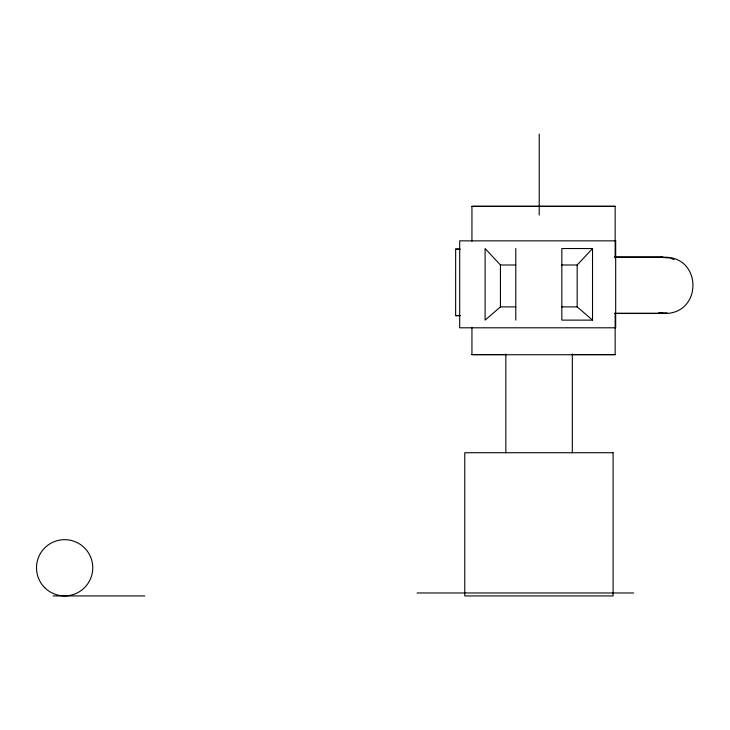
<?xml version="1.0" encoding="UTF-8"?>
<svg xmlns="http://www.w3.org/2000/svg" width="730" height="730" viewBox="0 0 730 730"><rect width="100%" height="100%" fill="white"/><g stroke="black" fill="none" stroke-linecap="round" stroke-linejoin="round"><path stroke-width="1.09" d="M592.523 320.123L577.174 306.892L577.174 264.99L592.523 248.529L561.835 248.529L561.835 320.123L592.523 320.123L592.523 248.529M500.442 306.892L485.103 320.123L485.103 248.529L500.442 264.99L500.442 306.892L515.782 306.892M660.75 257.307L670.103 257.991M614.989 313.289L662.831 313.289L666.992 312.741M614.496 313.48L665.368 313.48C702.114 313.042 702.114 257.654 665.368 257.215L614.496 257.215M471.945 206.417L615.144 206.417M460 249.04L455.657 249.04L455.639 315.716L459.991 315.716M455.639 249.231L459.991 249.231M614.989 257.033L662.831 257.033M500.442 264.99L515.782 264.99M561.835 264.99L577.174 264.99M561.835 306.892L577.174 306.892M455.657 315.524L460 315.524M471.954 354.543L506.054 354.543M571.973 354.543L615.153 354.543M417.076 592.97L633.649 592.97M53.098 595.926L144.796 595.926M660.176 312.796L665.368 313.48M658.67 312.741L662.831 313.289M671.08 258.393L673.982 259.597M615.153 257.845L615.153 206.234L471.954 206.234L471.945 241.302M615.153 312.997L615.144 354.734L471.945 354.734L471.954 327.341M572.32 353.95L572.32 452.728M539.224 134.074L539.224 215.067M515.782 248.529L515.782 320.123M505.835 353.95L505.835 452.728M615.682 240.854L459.69 240.854L459.69 327.797L615.682 327.797L615.682 240.854M613.081 452.728L464.773 452.728L464.773 595.926L613.081 595.926L613.081 452.728M44.74 587.686A28.132 28.132 0 0 0 91.797 575.076A28.132 28.132 0 0 0 57.351 540.62A28.132 28.132 0 0 0 44.74 587.686"/></g></svg>
